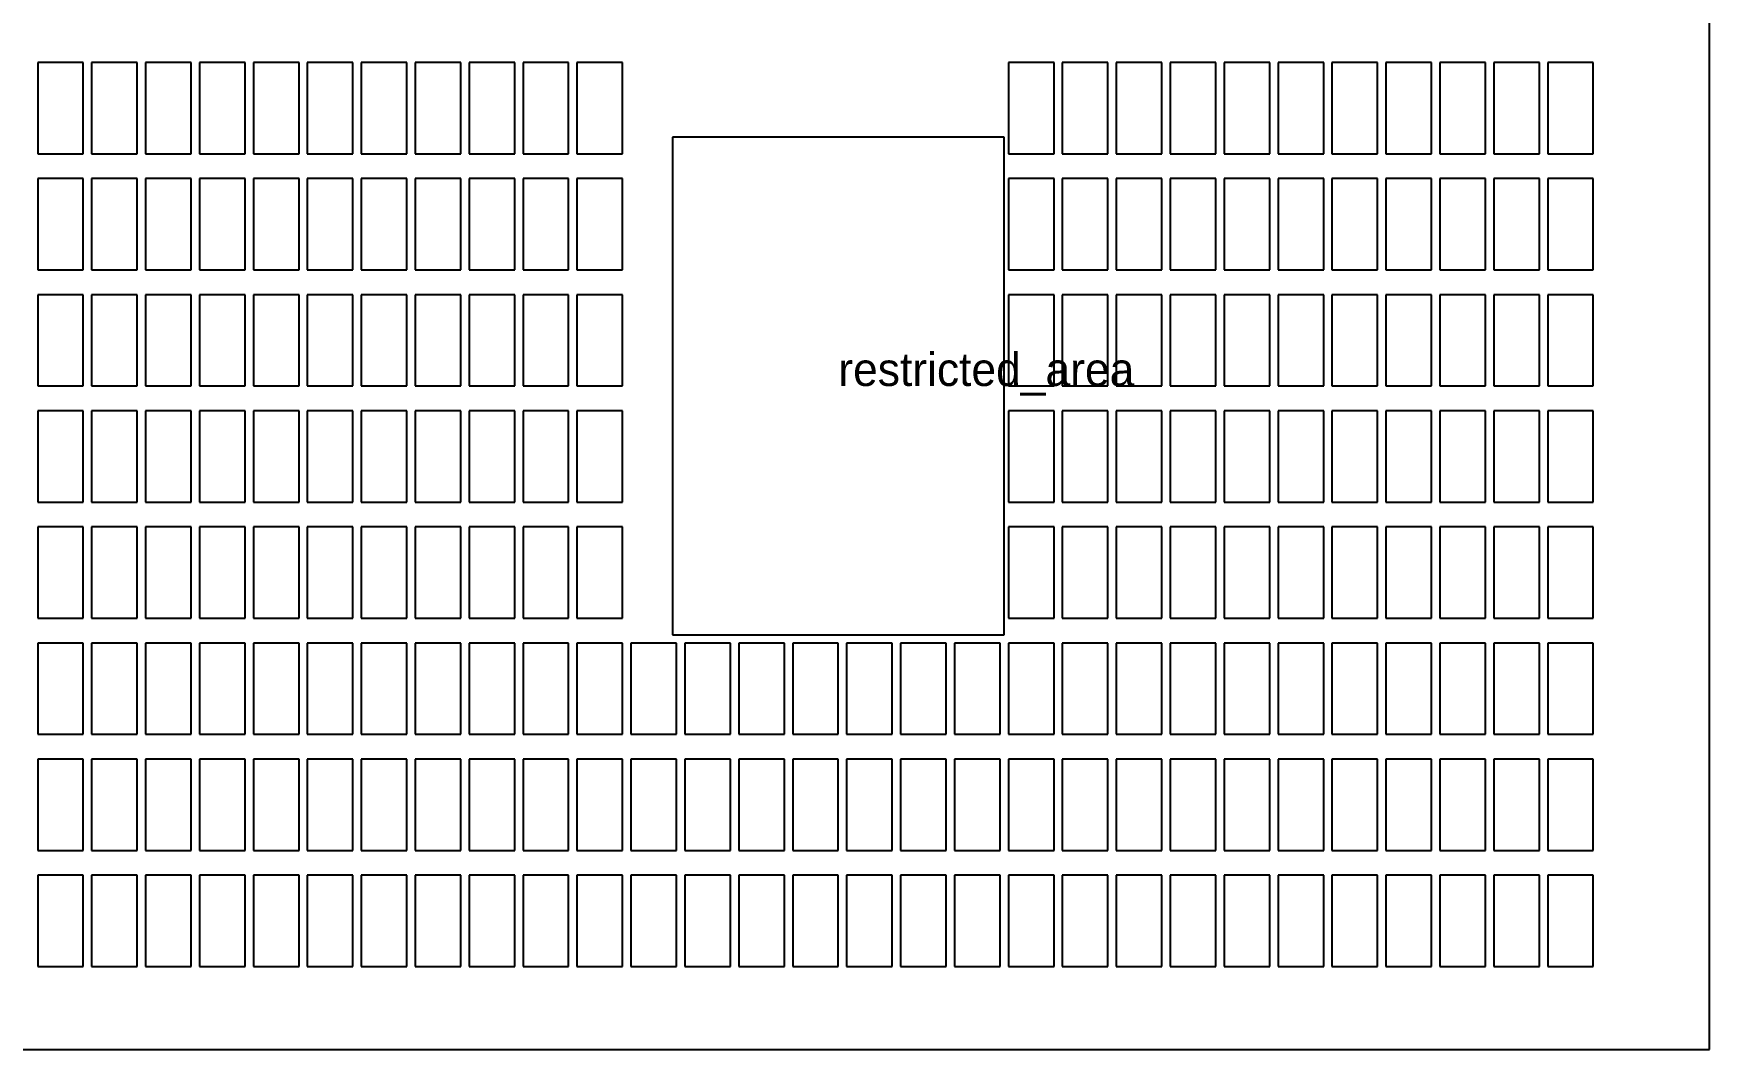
# Model space of a CAD drawing. Header units: metres. Extents: x 0 to 80, y 0 to 50.
# Drawn here: x 39.6 to 80, y 0 to 24.5 of the extents above; entities that cross this region are included whole.
import ezdxf

# ---------------------------------------------------------------- set-up
doc = ezdxf.new("R2010")
doc.units = ezdxf.units.M

msp = doc.modelspace()

# ---------------------------------------------------------------- linework, layer by layer
at = {"layer": 'PANEL'}
for p, q in [((40.8, 23.8), (39.7, 23.8)), ((39.7, 23.8), (39.7, 21.6)), ((40.8, 21.6), (40.8, 23.8)), ((42.1, 23.8), (41, 23.8)), ((41, 23.8), (41, 21.6)), ((42.1, 21.6), (42.1, 23.8)), ((43.4, 23.8), (42.3, 23.8)), ((42.3, 23.8), (42.3, 21.6)), ((43.4, 21.6), (43.4, 23.8)), ((44.7, 23.8), (43.6, 23.8)), ((43.6, 23.8), (43.6, 21.6)), ((44.7, 21.6), (44.7, 23.8)), ((46, 23.8), (44.9, 23.8)), ((44.9, 23.8), (44.9, 21.6)), ((46, 21.6), (46, 23.8)), ((47.3, 23.8), (46.2, 23.8)), ((46.2, 23.8), (46.2, 21.6)), ((47.3, 21.6), (47.3, 23.8)), ((48.6, 23.8), (47.5, 23.8)), ((47.5, 23.8), (47.5, 21.6)), ((48.6, 21.6), (48.6, 23.8)), ((49.9, 23.8), (48.8, 23.8)), ((48.8, 23.8), (48.8, 21.6)), ((49.9, 21.6), (49.9, 23.8)), ((51.2, 23.8), (50.1, 23.8)), ((50.1, 23.8), (50.1, 21.6)), ((51.2, 21.6), (51.2, 23.8)), ((52.5, 23.8), (51.4, 23.8)), ((51.4, 23.8), (51.4, 21.6)), ((52.5, 21.6), (52.5, 23.8)), ((53.8, 23.8), (52.7, 23.8)), ((52.7, 23.8), (52.7, 21.6)), ((53.8, 21.6), (53.8, 23.8)), ((64.2, 23.8), (63.1, 23.8)), ((63.1, 23.8), (63.1, 21.6)), ((64.2, 21.6), (64.2, 23.8)), ((65.5, 23.8), (64.4, 23.8)), ((64.4, 23.8), (64.4, 21.6)), ((65.5, 21.6), (65.5, 23.8)), ((66.8, 23.8), (65.7, 23.8)), ((65.7, 23.8), (65.7, 21.6)), ((66.8, 21.6), (66.8, 23.8)), ((68.1, 23.8), (67, 23.8)), ((67, 23.8), (67, 21.6)), ((68.1, 21.6), (68.1, 23.8)), ((69.4, 23.8), (68.3, 23.8)), ((68.3, 23.8), (68.3, 21.6)), ((69.4, 21.6), (69.4, 23.8)), ((70.7, 23.8), (69.6, 23.8)), ((69.6, 23.8), (69.6, 21.6)), ((70.7, 21.6), (70.7, 23.8)), ((72, 23.8), (70.9, 23.8)), ((70.9, 23.8), (70.9, 21.6)), ((72, 21.6), (72, 23.8)), ((73.3, 23.8), (72.2, 23.8)), ((72.2, 23.8), (72.2, 21.6)), ((73.3, 21.6), (73.3, 23.8)), ((74.6, 23.8), (73.5, 23.8)), ((73.5, 23.8), (73.5, 21.6)), ((74.6, 21.6), (74.6, 23.8)), ((75.9, 23.8), (74.8, 23.8)), ((74.8, 23.8), (74.8, 21.6)), ((75.9, 21.6), (75.9, 23.8)), ((77.2, 23.8), (76.1, 23.8)), ((76.1, 23.8), (76.1, 21.6)), ((77.2, 21.6), (77.2, 23.8)), ((39.7, 21.6), (40.8, 21.6)), ((41, 21.6), (42.1, 21.6)), ((42.3, 21.6), (43.4, 21.6)), ((43.6, 21.6), (44.7, 21.6)), ((44.9, 21.6), (46, 21.6)), ((46.2, 21.6), (47.3, 21.6)), ((47.5, 21.6), (48.6, 21.6)), ((48.8, 21.6), (49.9, 21.6)), ((50.1, 21.6), (51.2, 21.6)), ((51.4, 21.6), (52.5, 21.6)), ((52.7, 21.6), (53.8, 21.6)), ((63.1, 21.6), (64.2, 21.6)), ((64.4, 21.6), (65.5, 21.6)), ((65.7, 21.6), (66.8, 21.6)), ((67, 21.6), (68.1, 21.6)), ((68.3, 21.6), (69.4, 21.6)), ((69.6, 21.6), (70.7, 21.6)), ((70.9, 21.6), (72, 21.6)), ((72.2, 21.6), (73.3, 21.6)), ((73.5, 21.6), (74.6, 21.6)), ((74.8, 21.6), (75.9, 21.6)), ((76.1, 21.6), (77.2, 21.6)), ((40.8, 21), (39.7, 21)), ((39.7, 21), (39.7, 18.8)), ((40.8, 18.8), (40.8, 21)), ((42.1, 21), (41, 21)), ((41, 21), (41, 18.8)), ((42.1, 18.8), (42.1, 21)), ((43.4, 21), (42.3, 21)), ((42.3, 21), (42.3, 18.8)), ((43.4, 18.8), (43.4, 21)), ((44.7, 21), (43.6, 21)), ((43.6, 21), (43.6, 18.8)), ((44.7, 18.8), (44.7, 21)), ((46, 21), (44.9, 21)), ((44.9, 21), (44.9, 18.8)), ((46, 18.8), (46, 21)), ((47.3, 21), (46.2, 21)), ((46.2, 21), (46.2, 18.8)), ((47.3, 18.8), (47.3, 21)), ((48.6, 21), (47.5, 21)), ((47.5, 21), (47.5, 18.8)), ((48.6, 18.8), (48.6, 21)), ((49.9, 21), (48.8, 21)), ((48.8, 21), (48.8, 18.8)), ((49.9, 18.8), (49.9, 21)), ((51.2, 21), (50.1, 21)), ((50.1, 21), (50.1, 18.8)), ((51.2, 18.8), (51.2, 21)), ((52.5, 21), (51.4, 21)), ((51.4, 21), (51.4, 18.8)), ((52.5, 18.8), (52.5, 21)), ((53.8, 21), (52.7, 21)), ((52.7, 21), (52.7, 18.8)), ((53.8, 18.8), (53.8, 21)), ((64.2, 21), (63.1, 21)), ((63.1, 21), (63.1, 18.8)), ((64.2, 18.8), (64.2, 21)), ((65.5, 21), (64.4, 21)), ((64.4, 21), (64.4, 18.8)), ((65.5, 18.8), (65.5, 21)), ((66.8, 21), (65.7, 21)), ((65.7, 21), (65.7, 18.8)), ((66.8, 18.8), (66.8, 21)), ((68.1, 21), (67, 21)), ((67, 21), (67, 18.8)), ((68.1, 18.8), (68.1, 21)), ((69.4, 21), (68.3, 21)), ((68.3, 21), (68.3, 18.8)), ((69.4, 18.8), (69.4, 21)), ((70.7, 21), (69.6, 21)), ((69.6, 21), (69.6, 18.8)), ((70.7, 18.8), (70.7, 21)), ((72, 21), (70.9, 21)), ((70.9, 21), (70.9, 18.8)), ((72, 18.8), (72, 21)), ((73.3, 21), (72.2, 21)), ((72.2, 21), (72.2, 18.8)), ((73.3, 18.8), (73.3, 21)), ((74.6, 21), (73.5, 21)), ((73.5, 21), (73.5, 18.8)), ((74.6, 18.8), (74.6, 21)), ((75.9, 21), (74.8, 21)), ((74.8, 21), (74.8, 18.8)), ((75.9, 18.8), (75.9, 21)), ((77.2, 21), (76.1, 21)), ((76.1, 21), (76.1, 18.8)), ((77.2, 18.8), (77.2, 21)), ((39.7, 18.8), (40.8, 18.8)), ((41, 18.8), (42.1, 18.8)), ((42.3, 18.8), (43.4, 18.8)), ((43.6, 18.8), (44.7, 18.8)), ((44.9, 18.8), (46, 18.8)), ((46.2, 18.8), (47.3, 18.8)), ((47.5, 18.8), (48.6, 18.8)), ((48.8, 18.8), (49.9, 18.8)), ((50.1, 18.8), (51.2, 18.8)), ((51.4, 18.8), (52.5, 18.8)), ((52.7, 18.8), (53.8, 18.8)), ((63.1, 18.8), (64.2, 18.8)), ((64.4, 18.8), (65.5, 18.8)), ((65.7, 18.8), (66.8, 18.8)), ((67, 18.8), (68.1, 18.8)), ((68.3, 18.8), (69.4, 18.8)), ((69.6, 18.8), (70.7, 18.8)), ((70.9, 18.8), (72, 18.8)), ((72.2, 18.8), (73.3, 18.8)), ((73.5, 18.8), (74.6, 18.8)), ((74.8, 18.8), (75.9, 18.8)), ((76.1, 18.8), (77.2, 18.8)), ((40.8, 18.2), (39.7, 18.2)), ((39.7, 18.2), (39.7, 16)), ((40.8, 16), (40.8, 18.2)), ((42.1, 18.2), (41, 18.2)), ((41, 18.2), (41, 16)), ((42.1, 16), (42.1, 18.2)), ((43.4, 18.2), (42.3, 18.2)), ((42.3, 18.2), (42.3, 16)), ((43.4, 16), (43.4, 18.2)), ((44.7, 18.2), (43.6, 18.2)), ((43.6, 18.2), (43.6, 16)), ((44.7, 16), (44.7, 18.2)), ((46, 18.2), (44.9, 18.2)), ((44.9, 18.2), (44.9, 16)), ((46, 16), (46, 18.2)), ((47.3, 18.2), (46.2, 18.2)), ((46.2, 18.2), (46.2, 16)), ((47.3, 16), (47.3, 18.2)), ((48.6, 18.2), (47.5, 18.2)), ((47.5, 18.2), (47.5, 16)), ((48.6, 16), (48.6, 18.2)), ((49.9, 18.2), (48.8, 18.2)), ((48.8, 18.2), (48.8, 16)), ((49.9, 16), (49.9, 18.2)), ((51.2, 18.2), (50.1, 18.2)), ((50.1, 18.2), (50.1, 16)), ((51.2, 16), (51.2, 18.2)), ((52.5, 18.2), (51.4, 18.2)), ((51.4, 18.2), (51.4, 16)), ((52.5, 16), (52.5, 18.2)), ((53.8, 18.2), (52.7, 18.2)), ((52.7, 18.2), (52.7, 16)), ((53.8, 16), (53.8, 18.2)), ((64.2, 18.2), (63.1, 18.2)), ((63.1, 18.2), (63.1, 16)), ((64.2, 16), (64.2, 18.2)), ((65.5, 18.2), (64.4, 18.2)), ((64.4, 18.2), (64.4, 16)), ((65.5, 16), (65.5, 18.2)), ((66.8, 18.2), (65.7, 18.2)), ((65.7, 18.2), (65.7, 16)), ((66.8, 16), (66.8, 18.2)), ((68.1, 18.2), (67, 18.2)), ((67, 18.2), (67, 16)), ((68.1, 16), (68.1, 18.2)), ((69.4, 18.2), (68.3, 18.2)), ((68.3, 18.2), (68.3, 16)), ((69.4, 16), (69.4, 18.2)), ((70.7, 18.2), (69.6, 18.2)), ((69.6, 18.2), (69.6, 16)), ((70.7, 16), (70.7, 18.2)), ((72, 18.2), (70.9, 18.2)), ((70.9, 18.2), (70.9, 16)), ((72, 16), (72, 18.2)), ((73.3, 18.2), (72.2, 18.2)), ((72.2, 18.2), (72.2, 16)), ((73.3, 16), (73.3, 18.2)), ((74.6, 18.2), (73.5, 18.2)), ((73.5, 18.2), (73.5, 16)), ((74.6, 16), (74.6, 18.2)), ((75.9, 18.2), (74.8, 18.2)), ((74.8, 18.2), (74.8, 16)), ((75.9, 16), (75.9, 18.2)), ((77.2, 18.2), (76.1, 18.2)), ((76.1, 18.2), (76.1, 16)), ((77.2, 16), (77.2, 18.2)), ((39.7, 16), (40.8, 16)), ((41, 16), (42.1, 16)), ((42.3, 16), (43.4, 16)), ((43.6, 16), (44.7, 16)), ((44.9, 16), (46, 16)), ((46.2, 16), (47.3, 16)), ((47.5, 16), (48.6, 16)), ((48.8, 16), (49.9, 16)), ((50.1, 16), (51.2, 16)), ((51.4, 16), (52.5, 16)), ((52.7, 16), (53.8, 16)), ((63.1, 16), (64.2, 16)), ((64.4, 16), (65.5, 16)), ((65.7, 16), (66.8, 16)), ((67, 16), (68.1, 16)), ((68.3, 16), (69.4, 16)), ((69.6, 16), (70.7, 16)), ((70.9, 16), (72, 16)), ((72.2, 16), (73.3, 16)), ((73.5, 16), (74.6, 16)), ((74.8, 16), (75.9, 16)), ((76.1, 16), (77.2, 16)), ((40.8, 15.4), (39.7, 15.4)), ((39.7, 15.4), (39.7, 13.2)), ((40.8, 13.2), (40.8, 15.4)), ((42.1, 15.4), (41, 15.4)), ((41, 15.4), (41, 13.2)), ((42.1, 13.2), (42.1, 15.4)), ((43.4, 15.4), (42.3, 15.4)), ((42.3, 15.4), (42.3, 13.2)), ((43.4, 13.2), (43.4, 15.4)), ((44.7, 15.4), (43.6, 15.4)), ((43.6, 15.4), (43.6, 13.2)), ((44.7, 13.2), (44.7, 15.4)), ((46, 15.4), (44.9, 15.4)), ((44.9, 15.4), (44.9, 13.2)), ((46, 13.2), (46, 15.4)), ((47.3, 15.4), (46.2, 15.4)), ((46.2, 15.4), (46.2, 13.2)), ((47.3, 13.2), (47.3, 15.4)), ((48.6, 15.4), (47.5, 15.4)), ((47.5, 15.4), (47.5, 13.2)), ((48.6, 13.2), (48.6, 15.4)), ((49.9, 15.4), (48.8, 15.4)), ((48.8, 15.4), (48.8, 13.2)), ((49.9, 13.2), (49.9, 15.4)), ((51.2, 15.4), (50.1, 15.4)), ((50.1, 15.4), (50.1, 13.2)), ((51.2, 13.2), (51.2, 15.4)), ((52.5, 15.4), (51.4, 15.4)), ((51.4, 15.4), (51.4, 13.2)), ((52.5, 13.2), (52.5, 15.4)), ((53.8, 15.4), (52.7, 15.4)), ((52.7, 15.4), (52.7, 13.2)), ((53.8, 13.2), (53.8, 15.4)), ((64.2, 15.4), (63.1, 15.4)), ((63.1, 15.4), (63.1, 13.2)), ((64.2, 13.2), (64.2, 15.4)), ((65.5, 15.4), (64.4, 15.4)), ((64.4, 15.4), (64.4, 13.2)), ((65.5, 13.2), (65.5, 15.4)), ((66.8, 15.4), (65.7, 15.4)), ((65.7, 15.4), (65.7, 13.2)), ((66.8, 13.2), (66.8, 15.4)), ((68.1, 15.4), (67, 15.4)), ((67, 15.4), (67, 13.2)), ((68.1, 13.2), (68.1, 15.4)), ((69.4, 15.4), (68.3, 15.4)), ((68.3, 15.4), (68.3, 13.2)), ((69.4, 13.2), (69.4, 15.4)), ((70.7, 15.4), (69.6, 15.4)), ((69.6, 15.4), (69.6, 13.2)), ((70.7, 13.2), (70.7, 15.4)), ((72, 15.4), (70.9, 15.4)), ((70.9, 15.4), (70.9, 13.2)), ((72, 13.2), (72, 15.4)), ((73.3, 15.4), (72.2, 15.4)), ((72.2, 15.4), (72.2, 13.2)), ((73.3, 13.2), (73.3, 15.4)), ((74.6, 15.4), (73.5, 15.4)), ((73.5, 15.4), (73.5, 13.2)), ((74.6, 13.2), (74.6, 15.4)), ((75.9, 15.4), (74.8, 15.4)), ((74.8, 15.4), (74.8, 13.2)), ((75.9, 13.2), (75.9, 15.4)), ((77.2, 15.4), (76.1, 15.4)), ((76.1, 15.4), (76.1, 13.2)), ((77.2, 13.2), (77.2, 15.4)), ((39.7, 13.2), (40.8, 13.2)), ((41, 13.2), (42.1, 13.2)), ((42.3, 13.2), (43.4, 13.2)), ((43.6, 13.2), (44.7, 13.2)), ((44.9, 13.2), (46, 13.2)), ((46.2, 13.2), (47.3, 13.2)), ((47.5, 13.2), (48.6, 13.2)), ((48.8, 13.2), (49.9, 13.2)), ((50.1, 13.2), (51.2, 13.2)), ((51.4, 13.2), (52.5, 13.2)), ((52.7, 13.2), (53.8, 13.2)), ((63.1, 13.2), (64.2, 13.2)), ((64.4, 13.2), (65.5, 13.2)), ((65.7, 13.2), (66.8, 13.2)), ((67, 13.2), (68.1, 13.2)), ((68.3, 13.2), (69.4, 13.2)), ((69.6, 13.2), (70.7, 13.2)), ((70.9, 13.2), (72, 13.2)), ((72.2, 13.2), (73.3, 13.2)), ((73.5, 13.2), (74.6, 13.2)), ((74.8, 13.2), (75.9, 13.2)), ((76.1, 13.2), (77.2, 13.2)), ((40.8, 12.6), (39.7, 12.6)), ((39.7, 12.6), (39.7, 10.4)), ((40.8, 10.4), (40.8, 12.6)), ((42.1, 12.6), (41, 12.6)), ((41, 12.6), (41, 10.4)), ((42.1, 10.4), (42.1, 12.6)), ((43.4, 12.6), (42.3, 12.6)), ((42.3, 12.6), (42.3, 10.4)), ((43.4, 10.4), (43.4, 12.6)), ((44.7, 12.6), (43.6, 12.6)), ((43.6, 12.6), (43.6, 10.4)), ((44.7, 10.4), (44.7, 12.6)), ((46, 12.6), (44.9, 12.6)), ((44.9, 12.6), (44.9, 10.4)), ((46, 10.4), (46, 12.6)), ((47.3, 12.6), (46.2, 12.6)), ((46.2, 12.6), (46.2, 10.4)), ((47.3, 10.4), (47.3, 12.6)), ((48.6, 12.6), (47.5, 12.6)), ((47.5, 12.6), (47.5, 10.4)), ((48.6, 10.4), (48.6, 12.6)), ((49.9, 12.6), (48.8, 12.6)), ((48.8, 12.6), (48.8, 10.4)), ((49.9, 10.4), (49.9, 12.6)), ((51.2, 12.6), (50.1, 12.6)), ((50.1, 12.6), (50.1, 10.4)), ((51.2, 10.4), (51.2, 12.6)), ((52.5, 12.6), (51.4, 12.6)), ((51.4, 12.6), (51.4, 10.4)), ((52.5, 10.4), (52.5, 12.6)), ((53.8, 12.6), (52.7, 12.6)), ((52.7, 12.6), (52.7, 10.4)), ((53.8, 10.4), (53.8, 12.6)), ((64.2, 12.6), (63.1, 12.6)), ((63.1, 12.6), (63.1, 10.4)), ((64.2, 10.4), (64.2, 12.6)), ((65.5, 12.6), (64.4, 12.6)), ((64.4, 12.6), (64.4, 10.4)), ((65.5, 10.4), (65.5, 12.6)), ((66.8, 12.6), (65.7, 12.6)), ((65.7, 12.6), (65.7, 10.4)), ((66.8, 10.4), (66.8, 12.6)), ((68.1, 12.6), (67, 12.6)), ((67, 12.6), (67, 10.4)), ((68.1, 10.4), (68.1, 12.6)), ((69.4, 12.6), (68.3, 12.6)), ((68.3, 12.6), (68.3, 10.4)), ((69.4, 10.4), (69.4, 12.6)), ((70.7, 12.6), (69.6, 12.6)), ((69.6, 12.6), (69.6, 10.4)), ((70.7, 10.4), (70.7, 12.6)), ((72, 12.6), (70.9, 12.6)), ((70.9, 12.6), (70.9, 10.4)), ((72, 10.4), (72, 12.6)), ((73.3, 12.6), (72.2, 12.6)), ((72.2, 12.6), (72.2, 10.4)), ((73.3, 10.4), (73.3, 12.6)), ((74.6, 12.6), (73.5, 12.6)), ((73.5, 12.6), (73.5, 10.4)), ((74.6, 10.4), (74.6, 12.6)), ((75.9, 12.6), (74.8, 12.6)), ((74.8, 12.6), (74.8, 10.4)), ((75.9, 10.4), (75.9, 12.6)), ((77.2, 12.6), (76.1, 12.6)), ((76.1, 12.6), (76.1, 10.4)), ((77.2, 10.4), (77.2, 12.6)), ((39.7, 10.4), (40.8, 10.4)), ((41, 10.4), (42.1, 10.4)), ((42.3, 10.4), (43.4, 10.4)), ((43.6, 10.4), (44.7, 10.4)), ((44.9, 10.4), (46, 10.4)), ((46.2, 10.4), (47.3, 10.4)), ((47.5, 10.4), (48.6, 10.4)), ((48.8, 10.4), (49.9, 10.4)), ((50.1, 10.4), (51.2, 10.4)), ((51.4, 10.4), (52.5, 10.4)), ((52.7, 10.4), (53.8, 10.4)), ((63.1, 10.4), (64.2, 10.4)), ((64.4, 10.4), (65.5, 10.4)), ((65.7, 10.4), (66.8, 10.4)), ((67, 10.4), (68.1, 10.4)), ((68.3, 10.4), (69.4, 10.4)), ((69.6, 10.4), (70.7, 10.4)), ((70.9, 10.4), (72, 10.4)), ((72.2, 10.4), (73.3, 10.4)), ((73.5, 10.4), (74.6, 10.4)), ((74.8, 10.4), (75.9, 10.4)), ((76.1, 10.4), (77.2, 10.4)), ((40.8, 9.8), (39.7, 9.8)), ((39.7, 9.8), (39.7, 7.6)), ((40.8, 7.6), (40.8, 9.8)), ((42.1, 9.8), (41, 9.8)), ((41, 9.8), (41, 7.6)), ((42.1, 7.6), (42.1, 9.8)), ((43.4, 9.8), (42.3, 9.8)), ((42.3, 9.8), (42.3, 7.6)), ((43.4, 7.6), (43.4, 9.8)), ((44.7, 9.8), (43.6, 9.8)), ((43.6, 9.8), (43.6, 7.6)), ((44.7, 7.6), (44.7, 9.8)), ((46, 9.8), (44.9, 9.8)), ((44.9, 9.8), (44.9, 7.6)), ((46, 7.6), (46, 9.8)), ((47.3, 9.8), (46.2, 9.8)), ((46.2, 9.8), (46.2, 7.6)), ((47.3, 7.6), (47.3, 9.8)), ((48.6, 9.8), (47.5, 9.8)), ((47.5, 9.8), (47.5, 7.6)), ((48.6, 7.6), (48.6, 9.8)), ((49.9, 9.8), (48.8, 9.8)), ((48.8, 9.8), (48.8, 7.6)), ((49.9, 7.6), (49.9, 9.8)), ((51.2, 9.8), (50.1, 9.8)), ((50.1, 9.8), (50.1, 7.6)), ((51.2, 7.6), (51.2, 9.8)), ((52.5, 9.8), (51.4, 9.8)), ((51.4, 9.8), (51.4, 7.6)), ((52.5, 7.6), (52.5, 9.8)), ((53.8, 9.8), (52.7, 9.8)), ((52.7, 9.8), (52.7, 7.6)), ((53.8, 7.6), (53.8, 9.8)), ((55.1, 9.8), (54, 9.8)), ((54, 9.8), (54, 7.6)), ((55.1, 7.6), (55.1, 9.8)), ((56.4, 9.8), (55.3, 9.8)), ((55.3, 9.8), (55.3, 7.6)), ((56.4, 7.6), (56.4, 9.8)), ((57.7, 9.8), (56.6, 9.8)), ((56.6, 9.8), (56.6, 7.6)), ((57.7, 7.6), (57.7, 9.8)), ((59, 9.8), (57.9, 9.8)), ((57.9, 9.8), (57.9, 7.6)), ((59, 7.6), (59, 9.8)), ((60.3, 9.8), (59.2, 9.8)), ((59.2, 9.8), (59.2, 7.6)), ((60.3, 7.6), (60.3, 9.8)), ((61.6, 9.8), (60.5, 9.8)), ((60.5, 9.8), (60.5, 7.6)), ((61.6, 7.6), (61.6, 9.8)), ((62.9, 9.8), (61.8, 9.8)), ((61.8, 9.8), (61.8, 7.6)), ((62.9, 7.6), (62.9, 9.8)), ((64.2, 9.8), (63.1, 9.8)), ((63.1, 9.8), (63.1, 7.6)), ((64.2, 7.6), (64.2, 9.8)), ((65.5, 9.8), (64.4, 9.8)), ((64.4, 9.8), (64.4, 7.6)), ((65.5, 7.6), (65.5, 9.8)), ((66.8, 9.8), (65.7, 9.8)), ((65.7, 9.8), (65.7, 7.6)), ((66.8, 7.6), (66.8, 9.8)), ((68.1, 9.8), (67, 9.8)), ((67, 9.8), (67, 7.6)), ((68.1, 7.6), (68.1, 9.8)), ((69.4, 9.8), (68.3, 9.8)), ((68.3, 9.8), (68.3, 7.6)), ((69.4, 7.6), (69.4, 9.8)), ((70.7, 9.8), (69.6, 9.8)), ((69.6, 9.8), (69.6, 7.6)), ((70.7, 7.6), (70.7, 9.8)), ((72, 9.8), (70.9, 9.8)), ((70.9, 9.8), (70.9, 7.6)), ((72, 7.6), (72, 9.8)), ((73.3, 9.8), (72.2, 9.8)), ((72.2, 9.8), (72.2, 7.6)), ((73.3, 7.6), (73.3, 9.8)), ((74.6, 9.8), (73.5, 9.8)), ((73.5, 9.8), (73.5, 7.6)), ((74.6, 7.6), (74.6, 9.8)), ((75.9, 9.8), (74.8, 9.8)), ((74.8, 9.8), (74.8, 7.6)), ((75.9, 7.6), (75.9, 9.8)), ((77.2, 9.8), (76.1, 9.8)), ((76.1, 9.8), (76.1, 7.6)), ((77.2, 7.6), (77.2, 9.8)), ((39.7, 7.6), (40.8, 7.6)), ((41, 7.6), (42.1, 7.6)), ((42.3, 7.6), (43.4, 7.6)), ((43.6, 7.6), (44.7, 7.6)), ((44.9, 7.6), (46, 7.6)), ((46.2, 7.6), (47.3, 7.6)), ((47.5, 7.6), (48.6, 7.6)), ((48.8, 7.6), (49.9, 7.6)), ((50.1, 7.6), (51.2, 7.6)), ((51.4, 7.6), (52.5, 7.6)), ((52.7, 7.6), (53.8, 7.6)), ((54, 7.6), (55.1, 7.6)), ((55.3, 7.6), (56.4, 7.6)), ((56.6, 7.6), (57.7, 7.6)), ((57.9, 7.6), (59, 7.6)), ((59.2, 7.6), (60.3, 7.6)), ((60.5, 7.6), (61.6, 7.6)), ((61.8, 7.6), (62.9, 7.6)), ((63.1, 7.6), (64.2, 7.6)), ((64.4, 7.6), (65.5, 7.6)), ((65.7, 7.6), (66.8, 7.6)), ((67, 7.6), (68.1, 7.6)), ((68.3, 7.6), (69.4, 7.6)), ((69.6, 7.6), (70.7, 7.6)), ((70.9, 7.6), (72, 7.6)), ((72.2, 7.6), (73.3, 7.6)), ((73.5, 7.6), (74.6, 7.6)), ((74.8, 7.6), (75.9, 7.6)), ((76.1, 7.6), (77.2, 7.6)), ((40.8, 7), (39.7, 7)), ((39.7, 7), (39.7, 4.8)), ((40.8, 4.8), (40.8, 7)), ((42.1, 7), (41, 7)), ((41, 7), (41, 4.8)), ((42.1, 4.8), (42.1, 7)), ((43.4, 7), (42.3, 7)), ((42.3, 7), (42.3, 4.8)), ((43.4, 4.8), (43.4, 7)), ((44.7, 7), (43.6, 7)), ((43.6, 7), (43.6, 4.8)), ((44.7, 4.8), (44.7, 7)), ((46, 7), (44.9, 7)), ((44.9, 7), (44.9, 4.8)), ((46, 4.8), (46, 7)), ((47.3, 7), (46.2, 7)), ((46.2, 7), (46.2, 4.8)), ((47.3, 4.8), (47.3, 7)), ((48.6, 7), (47.5, 7)), ((47.5, 7), (47.5, 4.8)), ((48.6, 4.8), (48.6, 7)), ((49.9, 7), (48.8, 7)), ((48.8, 7), (48.8, 4.8)), ((49.9, 4.8), (49.9, 7)), ((51.2, 7), (50.1, 7)), ((50.1, 7), (50.1, 4.8)), ((51.2, 4.8), (51.2, 7)), ((52.5, 7), (51.4, 7)), ((51.4, 7), (51.4, 4.8)), ((52.5, 4.8), (52.5, 7)), ((53.8, 7), (52.7, 7)), ((52.7, 7), (52.7, 4.8)), ((53.8, 4.8), (53.8, 7)), ((55.1, 7), (54, 7)), ((54, 7), (54, 4.8)), ((55.1, 4.8), (55.1, 7)), ((56.4, 7), (55.3, 7)), ((55.3, 7), (55.3, 4.8)), ((56.4, 4.8), (56.4, 7)), ((57.7, 7), (56.6, 7)), ((56.6, 7), (56.6, 4.8)), ((57.7, 4.8), (57.7, 7)), ((59, 7), (57.9, 7)), ((57.9, 7), (57.9, 4.8)), ((59, 4.8), (59, 7)), ((60.3, 7), (59.2, 7)), ((59.2, 7), (59.2, 4.8)), ((60.3, 4.8), (60.3, 7)), ((61.6, 7), (60.5, 7)), ((60.5, 7), (60.5, 4.8)), ((61.6, 4.8), (61.6, 7)), ((62.9, 7), (61.8, 7)), ((61.8, 7), (61.8, 4.8)), ((62.9, 4.8), (62.9, 7)), ((64.2, 7), (63.1, 7)), ((63.1, 7), (63.1, 4.8)), ((64.2, 4.8), (64.2, 7)), ((65.5, 7), (64.4, 7)), ((64.4, 7), (64.4, 4.8)), ((65.5, 4.8), (65.5, 7)), ((66.8, 7), (65.7, 7)), ((65.7, 7), (65.7, 4.8)), ((66.8, 4.8), (66.8, 7)), ((68.1, 7), (67, 7)), ((67, 7), (67, 4.8)), ((68.1, 4.8), (68.1, 7)), ((69.4, 7), (68.3, 7)), ((68.3, 7), (68.3, 4.8)), ((69.4, 4.8), (69.4, 7)), ((70.7, 7), (69.6, 7)), ((69.6, 7), (69.6, 4.8)), ((70.7, 4.8), (70.7, 7)), ((72, 7), (70.9, 7)), ((70.9, 7), (70.9, 4.8)), ((72, 4.8), (72, 7)), ((73.3, 7), (72.2, 7)), ((72.2, 7), (72.2, 4.8)), ((73.3, 4.8), (73.3, 7)), ((74.6, 7), (73.5, 7)), ((73.5, 7), (73.5, 4.8)), ((74.6, 4.8), (74.6, 7)), ((75.9, 7), (74.8, 7)), ((74.8, 7), (74.8, 4.8)), ((75.9, 4.8), (75.9, 7)), ((77.2, 7), (76.1, 7)), ((76.1, 7), (76.1, 4.8)), ((77.2, 4.8), (77.2, 7)), ((39.7, 4.8), (40.8, 4.8)), ((41, 4.8), (42.1, 4.8)), ((42.3, 4.8), (43.4, 4.8)), ((43.6, 4.8), (44.7, 4.8)), ((44.9, 4.8), (46, 4.8)), ((46.2, 4.8), (47.3, 4.8)), ((47.5, 4.8), (48.6, 4.8)), ((48.8, 4.8), (49.9, 4.8)), ((50.1, 4.8), (51.2, 4.8)), ((51.4, 4.8), (52.5, 4.8)), ((52.7, 4.8), (53.8, 4.8)), ((54, 4.8), (55.1, 4.8)), ((55.3, 4.8), (56.4, 4.8)), ((56.6, 4.8), (57.7, 4.8)), ((57.9, 4.8), (59, 4.8)), ((59.2, 4.8), (60.3, 4.8)), ((60.5, 4.8), (61.6, 4.8)), ((61.8, 4.8), (62.9, 4.8)), ((63.1, 4.8), (64.2, 4.8)), ((64.4, 4.8), (65.5, 4.8)), ((65.7, 4.8), (66.8, 4.8)), ((67, 4.8), (68.1, 4.8)), ((68.3, 4.8), (69.4, 4.8)), ((69.6, 4.8), (70.7, 4.8)), ((70.9, 4.8), (72, 4.8)), ((72.2, 4.8), (73.3, 4.8)), ((73.5, 4.8), (74.6, 4.8)), ((74.8, 4.8), (75.9, 4.8)), ((76.1, 4.8), (77.2, 4.8)), ((40.8, 4.2), (39.7, 4.2)), ((39.7, 4.2), (39.7, 2)), ((40.8, 2), (40.8, 4.2)), ((42.1, 4.2), (41, 4.2)), ((41, 4.2), (41, 2)), ((42.1, 2), (42.1, 4.2)), ((43.4, 4.2), (42.3, 4.2)), ((42.3, 4.2), (42.3, 2)), ((43.4, 2), (43.4, 4.2)), ((44.7, 4.2), (43.6, 4.2)), ((43.6, 4.2), (43.6, 2)), ((44.7, 2), (44.7, 4.2)), ((46, 4.2), (44.9, 4.2)), ((44.9, 4.2), (44.9, 2)), ((46, 2), (46, 4.2)), ((47.3, 4.2), (46.2, 4.2)), ((46.2, 4.2), (46.2, 2)), ((47.3, 2), (47.3, 4.2)), ((48.6, 4.2), (47.5, 4.2)), ((47.5, 4.2), (47.5, 2)), ((48.6, 2), (48.6, 4.2)), ((49.9, 4.2), (48.8, 4.2)), ((48.8, 4.2), (48.8, 2)), ((49.9, 2), (49.9, 4.2)), ((51.2, 4.2), (50.1, 4.2)), ((50.1, 4.2), (50.1, 2)), ((51.2, 2), (51.2, 4.2)), ((52.5, 4.2), (51.4, 4.2)), ((51.4, 4.2), (51.4, 2)), ((52.5, 2), (52.5, 4.2)), ((53.8, 4.2), (52.7, 4.2)), ((52.7, 4.2), (52.7, 2)), ((53.8, 2), (53.8, 4.2)), ((55.1, 4.2), (54, 4.2)), ((54, 4.2), (54, 2)), ((55.1, 2), (55.1, 4.2)), ((56.4, 4.2), (55.3, 4.2)), ((55.3, 4.2), (55.3, 2)), ((56.4, 2), (56.4, 4.2)), ((57.7, 4.2), (56.6, 4.2)), ((56.6, 4.2), (56.6, 2)), ((57.7, 2), (57.7, 4.2)), ((59, 4.2), (57.9, 4.2)), ((57.9, 4.2), (57.9, 2)), ((59, 2), (59, 4.2)), ((60.3, 4.2), (59.2, 4.2)), ((59.2, 4.2), (59.2, 2)), ((60.3, 2), (60.3, 4.2)), ((61.6, 4.2), (60.5, 4.2)), ((60.5, 4.2), (60.5, 2)), ((61.6, 2), (61.6, 4.2)), ((62.9, 4.2), (61.8, 4.2)), ((61.8, 4.2), (61.8, 2)), ((62.9, 2), (62.9, 4.2)), ((64.2, 4.2), (63.1, 4.2)), ((63.1, 4.2), (63.1, 2)), ((64.2, 2), (64.2, 4.2)), ((65.5, 4.2), (64.4, 4.2)), ((64.4, 4.2), (64.4, 2)), ((65.5, 2), (65.5, 4.2)), ((66.8, 4.2), (65.7, 4.2)), ((65.7, 4.2), (65.7, 2)), ((66.8, 2), (66.8, 4.2)), ((68.1, 4.2), (67, 4.2)), ((67, 4.2), (67, 2)), ((68.1, 2), (68.1, 4.2)), ((69.4, 4.2), (68.3, 4.2)), ((68.3, 4.2), (68.3, 2)), ((69.4, 2), (69.4, 4.2)), ((70.7, 4.2), (69.6, 4.2)), ((69.6, 4.2), (69.6, 2)), ((70.7, 2), (70.7, 4.2)), ((72, 4.2), (70.9, 4.2)), ((70.9, 4.2), (70.9, 2)), ((72, 2), (72, 4.2)), ((73.3, 4.2), (72.2, 4.2)), ((72.2, 4.2), (72.2, 2)), ((73.3, 2), (73.3, 4.2)), ((74.6, 4.2), (73.5, 4.2)), ((73.5, 4.2), (73.5, 2)), ((74.6, 2), (74.6, 4.2)), ((75.9, 4.2), (74.8, 4.2)), ((74.8, 4.2), (74.8, 2)), ((75.9, 2), (75.9, 4.2)), ((77.2, 4.2), (76.1, 4.2)), ((76.1, 4.2), (76.1, 2)), ((77.2, 2), (77.2, 4.2)), ((39.7, 2), (40.8, 2)), ((41, 2), (42.1, 2)), ((42.3, 2), (43.4, 2)), ((43.6, 2), (44.7, 2)), ((44.9, 2), (46, 2)), ((46.2, 2), (47.3, 2)), ((47.5, 2), (48.6, 2)), ((48.8, 2), (49.9, 2)), ((50.1, 2), (51.2, 2)), ((51.4, 2), (52.5, 2)), ((52.7, 2), (53.8, 2)), ((54, 2), (55.1, 2)), ((55.3, 2), (56.4, 2)), ((56.6, 2), (57.7, 2)), ((57.9, 2), (59, 2)), ((59.2, 2), (60.3, 2)), ((60.5, 2), (61.6, 2)), ((61.8, 2), (62.9, 2)), ((63.1, 2), (64.2, 2)), ((64.4, 2), (65.5, 2)), ((65.7, 2), (66.8, 2)), ((67, 2), (68.1, 2)), ((68.3, 2), (69.4, 2)), ((69.6, 2), (70.7, 2)), ((70.9, 2), (72, 2)), ((72.2, 2), (73.3, 2)), ((73.5, 2), (74.6, 2)), ((74.8, 2), (75.9, 2)), ((76.1, 2), (77.2, 2))]:
    msp.add_line(p, q, dxfattribs=at)
at = {"layer": 'RESTRICTED'}
for p, q in [((63, 22), (55, 22)), ((55, 22), (55, 10)), ((63, 10), (63, 22)), ((55, 10), (63, 10))]:
    msp.add_line(p, q, dxfattribs=at)
at = {"layer": 'SITE'}
for p, q in [((80, 0), (80, 50)), ((0, 0), (80, 0))]:
    msp.add_line(p, q, dxfattribs=at)

# ---------------------------------------------------------------- texts
at = {"layer": 'TEXT'}
msp.add_text('restricted_area', height=0.8, dxfattribs=at).set_placement((59, 16))

doc.saveas('drawing.dxf')
